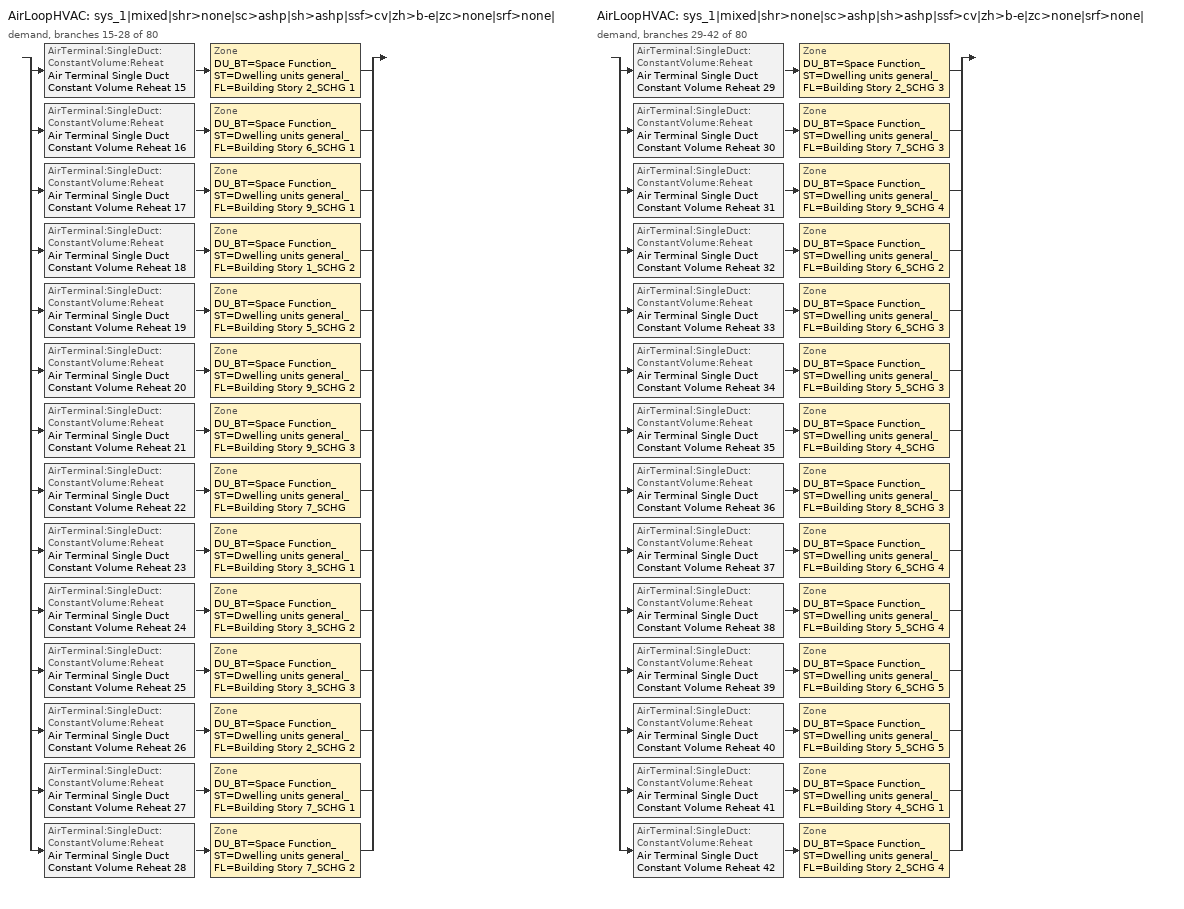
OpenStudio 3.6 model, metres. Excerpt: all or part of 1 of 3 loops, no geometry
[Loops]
AirLoopHVAC 'sys_1|mixed|shr>none|sc>ashp|sh>ashp|ssf>cv|zh>b-e|zc>none|srf>none|'
 demand, branches 15-28 of 80: split
  | AirTerminal:SingleDuct:ConstantVolume:Reheat 'Air Terminal Single Duct Constant Volume Reheat 15' > Zone 'DU_BT=Space Function_ST=Dwelling units general_FL=Building Story 2_SCHG 1'
  | AirTerminal:SingleDuct:ConstantVolume:Reheat 'Air Terminal Single Duct Constant Volume Reheat 16' > Zone 'DU_BT=Space Function_ST=Dwelling units general_FL=Building Story 6_SCHG 1'
  | AirTerminal:SingleDuct:ConstantVolume:Reheat 'Air Terminal Single Duct Constant Volume Reheat 17' > Zone 'DU_BT=Space Function_ST=Dwelling units general_FL=Building Story 9_SCHG 1'
  | AirTerminal:SingleDuct:ConstantVolume:Reheat 'Air Terminal Single Duct Constant Volume Reheat 18' > Zone 'DU_BT=Space Function_ST=Dwelling units general_FL=Building Story 1_SCHG 2'
  | AirTerminal:SingleDuct:ConstantVolume:Reheat 'Air Terminal Single Duct Constant Volume Reheat 19' > Zone 'DU_BT=Space Function_ST=Dwelling units general_FL=Building Story 5_SCHG 2'
  | AirTerminal:SingleDuct:ConstantVolume:Reheat 'Air Terminal Single Duct Constant Volume Reheat 20' > Zone 'DU_BT=Space Function_ST=Dwelling units general_FL=Building Story 9_SCHG 2'
  | AirTerminal:SingleDuct:ConstantVolume:Reheat 'Air Terminal Single Duct Constant Volume Reheat 21' > Zone 'DU_BT=Space Function_ST=Dwelling units general_FL=Building Story 9_SCHG 3'
  | AirTerminal:SingleDuct:ConstantVolume:Reheat 'Air Terminal Single Duct Constant Volume Reheat 22' > Zone 'DU_BT=Space Function_ST=Dwelling units general_FL=Building Story 7_SCHG'
  | AirTerminal:SingleDuct:ConstantVolume:Reheat 'Air Terminal Single Duct Constant Volume Reheat 23' > Zone 'DU_BT=Space Function_ST=Dwelling units general_FL=Building Story 3_SCHG 1'
  | AirTerminal:SingleDuct:ConstantVolume:Reheat 'Air Terminal Single Duct Constant Volume Reheat 24' > Zone 'DU_BT=Space Function_ST=Dwelling units general_FL=Building Story 3_SCHG 2'
  | AirTerminal:SingleDuct:ConstantVolume:Reheat 'Air Terminal Single Duct Constant Volume Reheat 25' > Zone 'DU_BT=Space Function_ST=Dwelling units general_FL=Building Story 3_SCHG 3'
  | AirTerminal:SingleDuct:ConstantVolume:Reheat 'Air Terminal Single Duct Constant Volume Reheat 26' > Zone 'DU_BT=Space Function_ST=Dwelling units general_FL=Building Story 2_SCHG 2'
  | AirTerminal:SingleDuct:ConstantVolume:Reheat 'Air Terminal Single Duct Constant Volume Reheat 27' > Zone 'DU_BT=Space Function_ST=Dwelling units general_FL=Building Story 7_SCHG 1'
  | AirTerminal:SingleDuct:ConstantVolume:Reheat 'Air Terminal Single Duct Constant Volume Reheat 28' > Zone 'DU_BT=Space Function_ST=Dwelling units general_FL=Building Story 7_SCHG 2'
AirLoopHVAC 'sys_1|mixed|shr>none|sc>ashp|sh>ashp|ssf>cv|zh>b-e|zc>none|srf>none|'
 demand, branches 29-42 of 80: split
  | AirTerminal:SingleDuct:ConstantVolume:Reheat 'Air Terminal Single Duct Constant Volume Reheat 29' > Zone 'DU_BT=Space Function_ST=Dwelling units general_FL=Building Story 2_SCHG 3'
  | AirTerminal:SingleDuct:ConstantVolume:Reheat 'Air Terminal Single Duct Constant Volume Reheat 30' > Zone 'DU_BT=Space Function_ST=Dwelling units general_FL=Building Story 7_SCHG 3'
  | AirTerminal:SingleDuct:ConstantVolume:Reheat 'Air Terminal Single Duct Constant Volume Reheat 31' > Zone 'DU_BT=Space Function_ST=Dwelling units general_FL=Building Story 9_SCHG 4'
  | AirTerminal:SingleDuct:ConstantVolume:Reheat 'Air Terminal Single Duct Constant Volume Reheat 32' > Zone 'DU_BT=Space Function_ST=Dwelling units general_FL=Building Story 6_SCHG 2'
  | AirTerminal:SingleDuct:ConstantVolume:Reheat 'Air Terminal Single Duct Constant Volume Reheat 33' > Zone 'DU_BT=Space Function_ST=Dwelling units general_FL=Building Story 6_SCHG 3'
  | AirTerminal:SingleDuct:ConstantVolume:Reheat 'Air Terminal Single Duct Constant Volume Reheat 34' > Zone 'DU_BT=Space Function_ST=Dwelling units general_FL=Building Story 5_SCHG 3'
  | AirTerminal:SingleDuct:ConstantVolume:Reheat 'Air Terminal Single Duct Constant Volume Reheat 35' > Zone 'DU_BT=Space Function_ST=Dwelling units general_FL=Building Story 4_SCHG'
  | AirTerminal:SingleDuct:ConstantVolume:Reheat 'Air Terminal Single Duct Constant Volume Reheat 36' > Zone 'DU_BT=Space Function_ST=Dwelling units general_FL=Building Story 8_SCHG 3'
  | AirTerminal:SingleDuct:ConstantVolume:Reheat 'Air Terminal Single Duct Constant Volume Reheat 37' > Zone 'DU_BT=Space Function_ST=Dwelling units general_FL=Building Story 6_SCHG 4'
  | AirTerminal:SingleDuct:ConstantVolume:Reheat 'Air Terminal Single Duct Constant Volume Reheat 38' > Zone 'DU_BT=Space Function_ST=Dwelling units general_FL=Building Story 5_SCHG 4'
  | AirTerminal:SingleDuct:ConstantVolume:Reheat 'Air Terminal Single Duct Constant Volume Reheat 39' > Zone 'DU_BT=Space Function_ST=Dwelling units general_FL=Building Story 6_SCHG 5'
  | AirTerminal:SingleDuct:ConstantVolume:Reheat 'Air Terminal Single Duct Constant Volume Reheat 40' > Zone 'DU_BT=Space Function_ST=Dwelling units general_FL=Building Story 5_SCHG 5'
  | AirTerminal:SingleDuct:ConstantVolume:Reheat 'Air Terminal Single Duct Constant Volume Reheat 41' > Zone 'DU_BT=Space Function_ST=Dwelling units general_FL=Building Story 4_SCHG 1'
  | AirTerminal:SingleDuct:ConstantVolume:Reheat 'Air Terminal Single Duct Constant Volume Reheat 42' > Zone 'DU_BT=Space Function_ST=Dwelling units general_FL=Building Story 2_SCHG 4'
[Sizing:Zone] Zone Cooling Design Supply Air Temperature Input Method=TemperatureDifference; Zone Cooling Design Supply Air Temperature {C}=14; Zone Cooling Design Supply Air Temperature Difference {deltaC}=11; Zone Heating Design Supply Air Temperature Input Method=TemperatureDifference; Zone Heating Design Supply Air Temperature {C}=40; Zone Heating Design Supply Air Temperature Difference {deltaC}=21; Zone Cooling Design Supply Air Humidity Ratio {kg-H2O/kg-air}=0.0085; Zone Heating Design Supply Air Humidity Ratio {kg-H2O/kg-air}=0.008; Zone Heating Sizing Factor=1.3; Zone Cooling Sizing Factor=1; Cooling Design Air Flow Method=DesignDay; Heating Design Air Flow Method=DesignDay; Account for Dedicated Outdoor Air System=No; Dedicated Outdoor Air System Control Strategy=NeutralSupplyAir; Dedicated Outdoor Air Low Setpoint Temperature for Design {C}=autosize; Dedicated Outdoor Air High Setpoint Temperature for Design {C}=autosize; Zone Load Sizing Method=Sensible Load Only No Latent Load; Zone Latent Cooling Design Supply Air Humidity Ratio Input Method=HumidityRatioDifference; Zone Cooling Design Supply Air Humidity Ratio Difference {kgWater/kgDryAir}=0.005; Zone Latent Heating Design Supply Air Humidity Ratio Input Method=HumidityRatioDifference; Zone Humidification Design Supply Air Humidity Ratio Difference {kgWater/kgDryAir}=0.005
DU_BT=Space Function_ST=Dwelling units general_FL=Building Story 2_SCHG 1; DU_BT=Space Function_ST=Dwelling units general_FL=Building Story 6_SCHG 1; DU_BT=Space Function_ST=Dwelling units general_FL=Building Story 9_SCHG 1; DU_BT=Space Function_ST=Dwelling units general_FL=Building Story 1_SCHG 2; DU_BT=Space Function_ST=Dwelling units general_FL=Building Story 5_SCHG 2; DU_BT=Space Function_ST=Dwelling units general_FL=Building Story 9_SCHG 2; DU_BT=Space Function_ST=Dwelling units general_FL=Building Story 9_SCHG 3; DU_BT=Space Function_ST=Dwelling units general_FL=Building Story 7_SCHG; DU_BT=Space Function_ST=Dwelling units general_FL=Building Story 3_SCHG 1; DU_BT=Space Function_ST=Dwelling units general_FL=Building Story 3_SCHG 2; DU_BT=Space Function_ST=Dwelling units general_FL=Building Story 3_SCHG 3; DU_BT=Space Function_ST=Dwelling units general_FL=Building Story 2_SCHG 2; DU_BT=Space Function_ST=Dwelling units general_FL=Building Story 7_SCHG 1; DU_BT=Space Function_ST=Dwelling units general_FL=Building Story 7_SCHG 2; DU_BT=Space Function_ST=Dwelling units general_FL=Building Story 2_SCHG 3; DU_BT=Space Function_ST=Dwelling units general_FL=Building Story 7_SCHG 3; DU_BT=Space Function_ST=Dwelling units general_FL=Building Story 9_SCHG 4; DU_BT=Space Function_ST=Dwelling units general_FL=Building Story 6_SCHG 2; DU_BT=Space Function_ST=Dwelling units general_FL=Building Story 6_SCHG 3; DU_BT=Space Function_ST=Dwelling units general_FL=Building Story 5_SCHG 3; DU_BT=Space Function_ST=Dwelling units general_FL=Building Story 4_SCHG; DU_BT=Space Function_ST=Dwelling units general_FL=Building Story 8_SCHG 3; DU_BT=Space Function_ST=Dwelling units general_FL=Building Story 6_SCHG 4; DU_BT=Space Function_ST=Dwelling units general_FL=Building Story 5_SCHG 4; DU_BT=Space Function_ST=Dwelling units general_FL=Building Story 6_SCHG 5; DU_BT=Space Function_ST=Dwelling units general_FL=Building Story 5_SCHG 5; DU_BT=Space Function_ST=Dwelling units general_FL=Building Story 4_SCHG 1; DU_BT=Space Function_ST=Dwelling units general_FL=Building Story 2_SCHG 4
[Zone equipment]
DU_BT=Space Function_ST=Dwelling units general_FL=Building Story 2_SCHG 1: Zone HVAC Baseboard Convective Electric 15, Air Terminal Single Duct Constant Volume Reheat 15
DU_BT=Space Function_ST=Dwelling units general_FL=Building Story 6_SCHG 1: Zone HVAC Baseboard Convective Electric 16, Air Terminal Single Duct Constant Volume Reheat 16
DU_BT=Space Function_ST=Dwelling units general_FL=Building Story 9_SCHG 1: Zone HVAC Baseboard Convective Electric 17, Air Terminal Single Duct Constant Volume Reheat 17
DU_BT=Space Function_ST=Dwelling units general_FL=Building Story 1_SCHG 2: Zone HVAC Baseboard Convective Electric 18, Air Terminal Single Duct Constant Volume Reheat 18
DU_BT=Space Function_ST=Dwelling units general_FL=Building Story 5_SCHG 2: Zone HVAC Baseboard Convective Electric 19, Air Terminal Single Duct Constant Volume Reheat 19
DU_BT=Space Function_ST=Dwelling units general_FL=Building Story 9_SCHG 2: Zone HVAC Baseboard Convective Electric 20, Air Terminal Single Duct Constant Volume Reheat 20
DU_BT=Space Function_ST=Dwelling units general_FL=Building Story 9_SCHG 3: Zone HVAC Baseboard Convective Electric 21, Air Terminal Single Duct Constant Volume Reheat 21
DU_BT=Space Function_ST=Dwelling units general_FL=Building Story 7_SCHG: Zone HVAC Baseboard Convective Electric 22, Air Terminal Single Duct Constant Volume Reheat 22
DU_BT=Space Function_ST=Dwelling units general_FL=Building Story 3_SCHG 1: Zone HVAC Baseboard Convective Electric 23, Air Terminal Single Duct Constant Volume Reheat 23
DU_BT=Space Function_ST=Dwelling units general_FL=Building Story 3_SCHG 2: Zone HVAC Baseboard Convective Electric 24, Air Terminal Single Duct Constant Volume Reheat 24
DU_BT=Space Function_ST=Dwelling units general_FL=Building Story 3_SCHG 3: Zone HVAC Baseboard Convective Electric 25, Air Terminal Single Duct Constant Volume Reheat 25
DU_BT=Space Function_ST=Dwelling units general_FL=Building Story 2_SCHG 2: Zone HVAC Baseboard Convective Electric 26, Air Terminal Single Duct Constant Volume Reheat 26
DU_BT=Space Function_ST=Dwelling units general_FL=Building Story 7_SCHG 1: Zone HVAC Baseboard Convective Electric 27, Air Terminal Single Duct Constant Volume Reheat 27
DU_BT=Space Function_ST=Dwelling units general_FL=Building Story 7_SCHG 2: Zone HVAC Baseboard Convective Electric 28, Air Terminal Single Duct Constant Volume Reheat 28
DU_BT=Space Function_ST=Dwelling units general_FL=Building Story 2_SCHG 3: Zone HVAC Baseboard Convective Electric 29, Air Terminal Single Duct Constant Volume Reheat 29
DU_BT=Space Function_ST=Dwelling units general_FL=Building Story 7_SCHG 3: Zone HVAC Baseboard Convective Electric 30, Air Terminal Single Duct Constant Volume Reheat 30
DU_BT=Space Function_ST=Dwelling units general_FL=Building Story 9_SCHG 4: Zone HVAC Baseboard Convective Electric 31, Air Terminal Single Duct Constant Volume Reheat 31
DU_BT=Space Function_ST=Dwelling units general_FL=Building Story 6_SCHG 2: Zone HVAC Baseboard Convective Electric 32, Air Terminal Single Duct Constant Volume Reheat 32
DU_BT=Space Function_ST=Dwelling units general_FL=Building Story 6_SCHG 3: Zone HVAC Baseboard Convective Electric 33, Air Terminal Single Duct Constant Volume Reheat 33
DU_BT=Space Function_ST=Dwelling units general_FL=Building Story 5_SCHG 3: Zone HVAC Baseboard Convective Electric 34, Air Terminal Single Duct Constant Volume Reheat 34
DU_BT=Space Function_ST=Dwelling units general_FL=Building Story 4_SCHG: Zone HVAC Baseboard Convective Electric 35, Air Terminal Single Duct Constant Volume Reheat 35
DU_BT=Space Function_ST=Dwelling units general_FL=Building Story 8_SCHG 3: Zone HVAC Baseboard Convective Electric 36, Air Terminal Single Duct Constant Volume Reheat 36
DU_BT=Space Function_ST=Dwelling units general_FL=Building Story 6_SCHG 4: Zone HVAC Baseboard Convective Electric 37, Air Terminal Single Duct Constant Volume Reheat 37
DU_BT=Space Function_ST=Dwelling units general_FL=Building Story 5_SCHG 4: Zone HVAC Baseboard Convective Electric 38, Air Terminal Single Duct Constant Volume Reheat 38
DU_BT=Space Function_ST=Dwelling units general_FL=Building Story 6_SCHG 5: Zone HVAC Baseboard Convective Electric 39, Air Terminal Single Duct Constant Volume Reheat 39
DU_BT=Space Function_ST=Dwelling units general_FL=Building Story 5_SCHG 5: Zone HVAC Baseboard Convective Electric 40, Air Terminal Single Duct Constant Volume Reheat 40
DU_BT=Space Function_ST=Dwelling units general_FL=Building Story 4_SCHG 1: Zone HVAC Baseboard Convective Electric 41, Air Terminal Single Duct Constant Volume Reheat 41
DU_BT=Space Function_ST=Dwelling units general_FL=Building Story 2_SCHG 4: Zone HVAC Baseboard Convective Electric 42, Air Terminal Single Duct Constant Volume Reheat 42
[ZoneHVAC:Baseboard:Convective:Electric] Availability Schedule=Always On Discrete; Nominal Capacity {W}=autosize; Efficiency=1
Zone HVAC Baseboard Convective Electric 15; Zone HVAC Baseboard Convective Electric 16; Zone HVAC Baseboard Convective Electric 17; Zone HVAC Baseboard Convective Electric 18; Zone HVAC Baseboard Convective Electric 19; Zone HVAC Baseboard Convective Electric 20; Zone HVAC Baseboard Convective Electric 21; Zone HVAC Baseboard Convective Electric 22; Zone HVAC Baseboard Convective Electric 23; Zone HVAC Baseboard Convective Electric 24; Zone HVAC Baseboard Convective Electric 25; Zone HVAC Baseboard Convective Electric 26; Zone HVAC Baseboard Convective Electric 27; Zone HVAC Baseboard Convective Electric 28; Zone HVAC Baseboard Convective Electric 29; Zone HVAC Baseboard Convective Electric 30; Zone HVAC Baseboard Convective Electric 31; Zone HVAC Baseboard Convective Electric 32; Zone HVAC Baseboard Convective Electric 33; Zone HVAC Baseboard Convective Electric 34; Zone HVAC Baseboard Convective Electric 35; Zone HVAC Baseboard Convective Electric 36; Zone HVAC Baseboard Convective Electric 37; Zone HVAC Baseboard Convective Electric 38; Zone HVAC Baseboard Convective Electric 39; Zone HVAC Baseboard Convective Electric 40; Zone HVAC Baseboard Convective Electric 41; Zone HVAC Baseboard Convective Electric 42
[Coil:Heating:Electric] Availability Schedule=Always On Discrete
Coil Heating Electric 15; Coil Heating Electric 16; Coil Heating Electric 17; Coil Heating Electric 18; Coil Heating Electric 19; Coil Heating Electric 20; Coil Heating Electric 21; Coil Heating Electric 22; Coil Heating Electric 23; Coil Heating Electric 24; Coil Heating Electric 25; Coil Heating Electric 26; Coil Heating Electric 27; Coil Heating Electric 28; Coil Heating Electric 29; Coil Heating Electric 30; Coil Heating Electric 31; Coil Heating Electric 32; Coil Heating Electric 33; Coil Heating Electric 34; Coil Heating Electric 35; Coil Heating Electric 36; Coil Heating Electric 37; Coil Heating Electric 38; Coil Heating Electric 39; Coil Heating Electric 40; Coil Heating Electric 41; Coil Heating Electric 42
[AirTerminal:SingleDuct:ConstantVolume:Reheat] Availability Schedule=Always On Discrete; Maximum Air Flow Rate {m3/s}=autosize; Maximum Hot Water or Steam Flow Rate {m3/s}=autosize; Minimum Hot Water or Steam Flow Rate {m3/s}=0; Convergence Tolerance=0.001; Maximum Reheat Air Temperature {C}=35
Name | Reheat Coil
Air Terminal Single Duct Constant Volume Reheat 15 | Coil Heating Electric 15
Air Terminal Single Duct Constant Volume Reheat 16 | Coil Heating Electric 16
Air Terminal Single Duct Constant Volume Reheat 17 | Coil Heating Electric 17
Air Terminal Single Duct Constant Volume Reheat 18 | Coil Heating Electric 18
Air Terminal Single Duct Constant Volume Reheat 19 | Coil Heating Electric 19
Air Terminal Single Duct Constant Volume Reheat 20 | Coil Heating Electric 20
Air Terminal Single Duct Constant Volume Reheat 21 | Coil Heating Electric 21
Air Terminal Single Duct Constant Volume Reheat 22 | Coil Heating Electric 22
Air Terminal Single Duct Constant Volume Reheat 23 | Coil Heating Electric 23
Air Terminal Single Duct Constant Volume Reheat 24 | Coil Heating Electric 24
Air Terminal Single Duct Constant Volume Reheat 25 | Coil Heating Electric 25
Air Terminal Single Duct Constant Volume Reheat 26 | Coil Heating Electric 26
Air Terminal Single Duct Constant Volume Reheat 27 | Coil Heating Electric 27
Air Terminal Single Duct Constant Volume Reheat 28 | Coil Heating Electric 28
Air Terminal Single Duct Constant Volume Reheat 29 | Coil Heating Electric 29
Air Terminal Single Duct Constant Volume Reheat 30 | Coil Heating Electric 30
Air Terminal Single Duct Constant Volume Reheat 31 | Coil Heating Electric 31
Air Terminal Single Duct Constant Volume Reheat 32 | Coil Heating Electric 32
Air Terminal Single Duct Constant Volume Reheat 33 | Coil Heating Electric 33
Air Terminal Single Duct Constant Volume Reheat 34 | Coil Heating Electric 34
Air Terminal Single Duct Constant Volume Reheat 35 | Coil Heating Electric 35
Air Terminal Single Duct Constant Volume Reheat 36 | Coil Heating Electric 36
Air Terminal Single Duct Constant Volume Reheat 37 | Coil Heating Electric 37
Air Terminal Single Duct Constant Volume Reheat 38 | Coil Heating Electric 38
Air Terminal Single Duct Constant Volume Reheat 39 | Coil Heating Electric 39
Air Terminal Single Duct Constant Volume Reheat 40 | Coil Heating Electric 40
Air Terminal Single Duct Constant Volume Reheat 41 | Coil Heating Electric 41
Air Terminal Single Duct Constant Volume Reheat 42 | Coil Heating Electric 42
[Schedule:Constant]
Always On Discrete: Value=1
